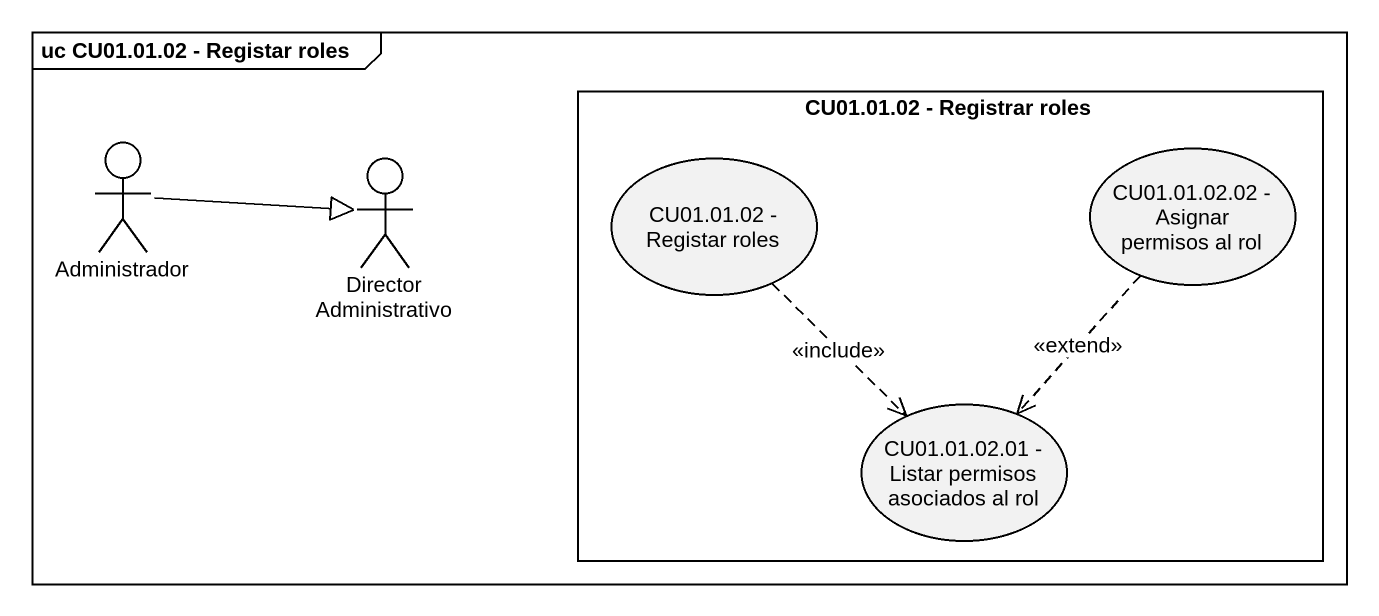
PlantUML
@startuml
mainframe uc CU01.01.02 - Registar roles
rectangle "CU01.01.02 - Registrar roles" as CU01_01_02_Registrar_roles {
  usecase "CU01.01.02 - Registar roles" as CU01_01_02_Registar_roles
  usecase "CU01.01.02.02 - Asignar permisos al rol" as CU01_01_02_02_Asignar
  usecase "CU01.01.02.01 - Listar permisos asociados al rol" as CU01_01_02_01_Listar
}
actor Administrador
actor "Director Administrativo" as Director_Administrativo
Administrador -right-|> Director_Administrativo
CU01_01_02_Registar_roles ..> CU01_01_02_01_Listar : <<include>>
CU01_01_02_02_Asignar ..> CU01_01_02_01_Listar : <<extend>>
@enduml
